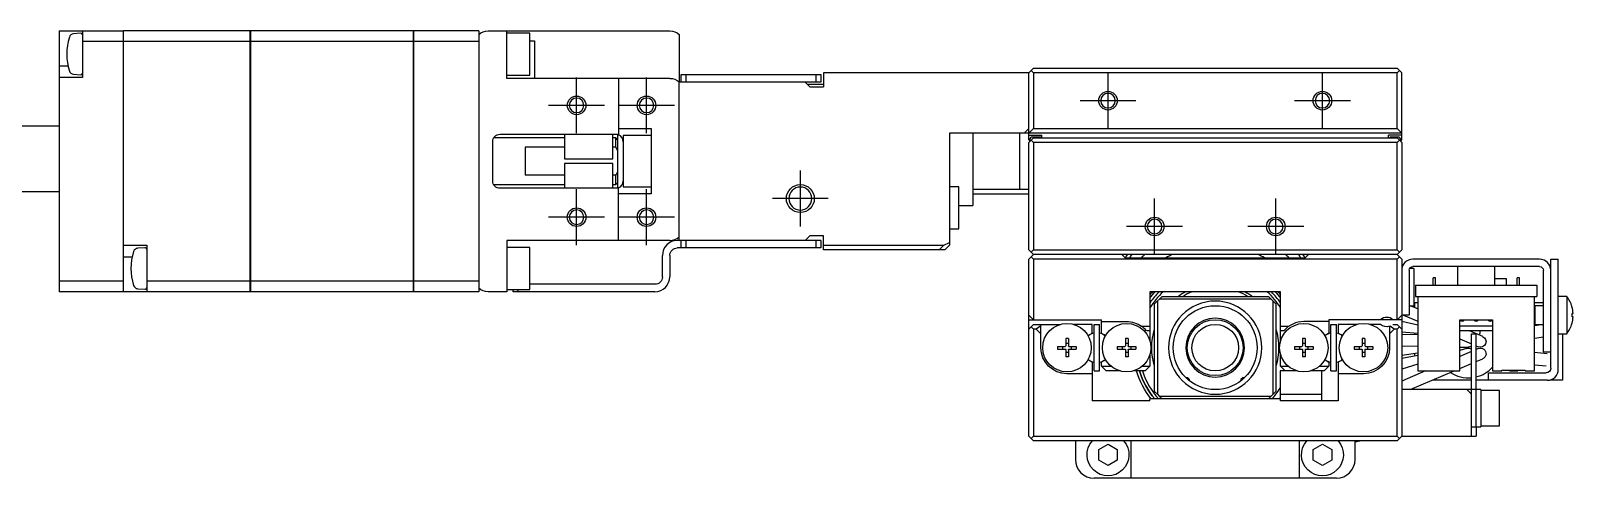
# Model space of a CAD drawing. Extents: x 0 to 640, y -8 to 361.
# Drawn here: x 138.7 to 304.1, y 312.7 to 360.7 of the extents above; entities that cross this region are included whole.
import ezdxf

# ---------------------------------------------------------------- set-up
doc = ezdxf.new("R2010")
doc.units = 0
doc.header["$LTSCALE"] = 0.5
doc.linetypes.add('CENTER', pattern=[50.8, 31.75, -6.35, 6.35, -6.35])
for name, color, linetype in [('MSM_CENTER', 1, 'CENTER'), ('MSM_CONTINUOUS', 7, 'CONTINUOUS'), ('MSM_NARROW', 5, 'CONTINUOUS')]:
    doc.layers.add(name, color=color, linetype=linetype)

msp = doc.modelspace()

# ---------------------------------------------------------------- linework, layer by layer
at = {"layer": 'MSM_CENTER'}
for p, q in [((254.23, 350.17), (254.23, 356.17)), ((277.23, 350.17), (277.23, 356.17)), ((197.23, 349.67), (197.23, 355.67)), ((204.73, 349.67), (204.73, 355.67)), ((200.23, 352.67), (194.23, 352.67)), ((207.73, 352.67), (201.73, 352.67)), ((257.23, 353.17), (251.23, 353.17)), ((280.23, 353.17), (274.23, 353.17)), ((221.23, 339.67), (221.23, 345.67)), ((197.23, 337.67), (197.23, 343.67)), ((204.73, 337.67), (204.73, 343.67)), ((224.23, 342.67), (218.23, 342.67)), ((259.23, 336.67), (259.23, 342.67)), ((272.23, 336.67), (272.23, 342.67)), ((200.23, 340.67), (194.23, 340.67)), ((207.73, 340.67), (201.73, 340.67)), ((262.23, 339.67), (256.23, 339.67)), ((275.23, 339.67), (269.23, 339.67))]:
    msp.add_line(p, q, dxfattribs=at)
at = {"layer": 'MSM_CONTINUOUS'}
for p, q in [((141.73, 360.67), (141.73, 332.67)), ((141.73, 360.67), (148.62, 360.67)), ((144.23, 360.67), (144.23, 355.67)), ((148.62, 332.67), (148.62, 360.67)), ((148.63, 360.66), (148.62, 360.66)), ((162.23, 360.67), (148.63, 360.67)), ((148.63, 332.67), (148.63, 360.67)), ((162.23, 332.67), (162.23, 360.67)), ((162.23, 360.66), (162.24, 360.66)), ((162.24, 360.67), (162.24, 332.67)), ((179.73, 360.67), (162.24, 360.67)), ((179.73, 332.67), (179.73, 360.67)), ((179.73, 360.66), (179.74, 360.66)), ((179.74, 360.67), (179.74, 332.67)), ((186.73, 360.67), (179.74, 360.67)), ((186.73, 360.67), (186.73, 332.67)), ((187.73, 360.67), (207.23, 360.67)), ((189.73, 355.57), (189.73, 360.67)), ((144.03, 360.4), (143.26, 360.33)), ((148.62, 359.51), (144.23, 359.51)), ((148.63, 359.51), (148.62, 359.51)), ((162.23, 359.51), (148.63, 359.51)), ((162.23, 359.51), (162.24, 359.51)), ((179.73, 359.51), (162.24, 359.51)), ((179.73, 359.51), (179.74, 359.51)), ((186.73, 359.51), (179.74, 359.51)), ((192.23, 360.42), (189.73, 360.42)), ((192.23, 355.92), (192.23, 360.42)), ((192.23, 359.61), (192.73, 359.61)), ((192.73, 359.61), (192.73, 355.57)), ((208.23, 360.29), (208.23, 355.19)), ((141.73, 356.92), (142.67, 356.92)), ((143.26, 356), (144.03, 355.94)), ((189.73, 355.92), (192.23, 355.92)), ((208.43, 355.17), (208.43, 355.97)), ((208.43, 355.97), (223.43, 355.97)), ((208.93, 355.97), (208.93, 355.17)), ((222.93, 355.17), (222.93, 355.97)), ((223.43, 355.97), (223.43, 355.17)), ((223.73, 356.17), (223.73, 354.67)), ((245.73, 356.17), (223.73, 356.17)), ((246.23, 356.67), (245.73, 356.17)), ((245.73, 348.97), (245.73, 356.17)), ((246.23, 356.17), (245.98, 356.42)), ((246.23, 356.67), (285.23, 356.67)), ((246.23, 356.17), (246.23, 350.17)), ((285.23, 356.17), (246.23, 356.17)), ((285.73, 356.17), (285.23, 356.67)), ((285.48, 356.42), (285.23, 356.17)), ((285.23, 350.17), (285.23, 356.17)), ((285.73, 348.97), (285.73, 356.17)), ((144.23, 355.67), (141.73, 355.67)), ((207.23, 355.57), (189.73, 355.57)), ((201.73, 355.57), (201.73, 349.54)), ((208.23, 338.17), (208.23, 355.17)), ((223.43, 355.17), (208.23, 355.17)), ((222.23, 354.67), (221.73, 355.17)), ((223.73, 354.92), (221.98, 354.92)), ((222.23, 354.67), (223.73, 354.67)), ((141.73, 350.43), (116.33, 350.43)), ((195.93, 349.17), (188.34, 349.17)), ((189.03, 349.57), (201.43, 349.57)), ((195.93, 349.57), (195.93, 346.92)), ((201.13, 346.92), (201.13, 349.57)), ((201.43, 349.17), (201.13, 349.17)), ((201.43, 348.17), (201.43, 349.17)), ((201.63, 348.97), (201.43, 349.17)), ((201.63, 349.54), (201.63, 343.79)), ((201.64, 349.54), (201.73, 349.51)), ((201.73, 349.54), (201.64, 349.54)), ((201.73, 350.17), (205.23, 350.17)), ((202.23, 349.42), (202.23, 343.92)), ((205.23, 349.42), (202.23, 349.42)), ((205.23, 350.17), (205.23, 343.17)), ((285.73, 349.67), (237.23, 349.67)), ((237.23, 349.67), (237.23, 337.67)), ((239.73, 349.67), (239.73, 341.92)), ((244.73, 349.67), (244.73, 343.67)), ((245.73, 350.17), (245.23, 349.67)), ((245.73, 349.67), (246.23, 350.17)), ((245.73, 349.47), (247.13, 349.47)), ((246.23, 349.17), (245.73, 348.67)), ((246.83, 349.27), (246.13, 349.27)), ((246.23, 350.17), (285.23, 350.17)), ((246.23, 349.17), (285.23, 349.17)), ((247.13, 349.17), (247.13, 349.47)), ((285.73, 349.47), (284.33, 349.47)), ((284.33, 349.17), (284.33, 349.47)), ((285.33, 349.27), (284.63, 349.27)), ((285.23, 350.17), (285.73, 349.67)), ((285.73, 348.67), (285.23, 349.17)), ((188.23, 344.57), (188.23, 348.77)), ((191.73, 348.17), (191.73, 345.17)), ((195.93, 348.17), (191.73, 348.17)), ((201.43, 348.17), (201.13, 348.17)), ((201.43, 348.17), (201.63, 347.8)), ((245.83, 348.87), (245.73, 348.97)), ((245.73, 337.17), (245.73, 348.67)), ((245.83, 348.77), (245.83, 348.97)), ((246.23, 348.67), (245.98, 348.92)), ((285.23, 348.67), (246.23, 348.67)), ((246.23, 348.67), (246.23, 337.17)), ((285.48, 348.92), (285.23, 348.67)), ((285.23, 337.17), (285.23, 348.67)), ((285.63, 348.97), (285.63, 348.77)), ((285.73, 348.97), (285.63, 348.87)), ((285.73, 348.67), (285.73, 337.17)), ((195.93, 346.92), (201.13, 346.92)), ((195.93, 346.42), (195.93, 343.77)), ((201.13, 346.42), (195.93, 346.42)), ((201.13, 343.77), (201.13, 346.42)), ((188.34, 344.17), (195.93, 344.17)), ((195.93, 345.17), (191.73, 345.17)), ((201.43, 345.17), (201.13, 345.17)), ((201.13, 344.17), (201.43, 344.17)), ((201.63, 345.53), (201.43, 345.17)), ((201.43, 344.17), (201.43, 345.17)), ((201.43, 344.17), (201.63, 344.37)), ((116.33, 343.43), (141.73, 343.43)), ((201.43, 343.77), (189.03, 343.77)), ((201.72, 343.82), (201.64, 343.79)), ((201.73, 343.79), (201.64, 343.79)), ((201.73, 338.17), (201.73, 343.79)), ((205.23, 343.17), (201.73, 343.17)), ((202.23, 343.92), (205.23, 343.92)), ((238.23, 343.92), (237.23, 343.92)), ((238.23, 339.42), (238.23, 343.92)), ((239.73, 343.67), (245.73, 343.67)), ((239.73, 343.17), (245.73, 343.17)), ((238.23, 341.92), (239.73, 341.92)), ((237.23, 339.42), (238.23, 339.42)), ((148.63, 337.67), (151.13, 337.67)), ((151.13, 337.67), (151.13, 332.67)), ((189.73, 338.17), (189.73, 332.67)), ((207.23, 338.17), (189.73, 338.17)), ((223.43, 338.17), (208.03, 338.17)), ((208.43, 337.37), (208.43, 338.17)), ((208.93, 338.17), (208.93, 337.37)), ((221.73, 338.17), (222.23, 338.67)), ((223.73, 338.67), (222.23, 338.67)), ((222.93, 337.37), (222.93, 338.17)), ((223.43, 338.17), (223.43, 337.37)), ((223.73, 337.17), (223.73, 338.67)), ((223.73, 337.67), (236.62, 337.67)), ((236.12, 337.17), (236.62, 337.67)), ((236.62, 337.67), (237.23, 337.97)), ((237.23, 337.67), (236.73, 337.17)), ((148.63, 336.42), (149.56, 336.42)), ((150.92, 337.4), (150.15, 337.33)), ((192.23, 337.42), (189.73, 337.42)), ((192.23, 332.92), (192.23, 337.42)), ((206.43, 334.27), (206.43, 336.57)), ((207.23, 336.57), (207.23, 334.27)), ((223.43, 337.37), (208.03, 337.37)), ((236.73, 337.17), (223.73, 337.17)), ((245.73, 337.17), (246.23, 336.67)), ((246.23, 336.67), (245.73, 336.17)), ((245.73, 317.17), (245.73, 336.17)), ((245.98, 336.92), (246.23, 337.17)), ((246.23, 336.17), (245.98, 336.42)), ((246.23, 337.17), (285.23, 337.17)), ((285.23, 336.67), (246.23, 336.67)), ((246.23, 336.17), (246.23, 329.67)), ((285.23, 336.17), (246.23, 336.17)), ((255.73, 336.67), (256.08, 336.32)), ((256.08, 336.32), (275.38, 336.32)), ((275.38, 336.32), (275.73, 336.67)), ((285.23, 337.17), (285.48, 336.92)), ((285.23, 336.67), (285.73, 337.17)), ((285.23, 336.67), (285.73, 336.17)), ((285.48, 336.42), (285.23, 336.17)), ((285.23, 329.67), (285.23, 336.17)), ((285.73, 336.17), (285.73, 317.17)), ((300.53, 336.17), (286.93, 336.17)), ((301.73, 336.17), (302.53, 336.17)), ((301.73, 324.47), (301.73, 336.17)), ((302.53, 324.37), (302.53, 336.17)), ((286.53, 334.97), (286.53, 330.17)), ((287.03, 335.17), (286.59, 335.17)), ((300.53, 335.37), (286.93, 335.37)), ((287.03, 335.17), (287.03, 331.17)), ((291.73, 335.37), (291.73, 333.37)), ((295.73, 333.37), (295.73, 335.37)), ((300.93, 326.17), (300.93, 334.97)), ((148.62, 333.82), (141.73, 333.82)), ((148.62, 332.67), (141.73, 332.67)), ((148.63, 333.83), (148.62, 333.83)), ((148.63, 332.68), (148.62, 332.68)), ((162.23, 332.67), (148.63, 332.67)), ((150.15, 333), (150.92, 332.94)), ((162.23, 333.82), (151.13, 333.82)), ((162.23, 333.83), (162.24, 333.83)), ((162.23, 332.68), (162.24, 332.68)), ((179.73, 333.82), (162.24, 333.82)), ((179.73, 332.67), (162.24, 332.67)), ((179.73, 333.83), (179.74, 333.83)), ((179.73, 332.68), (179.74, 332.68)), ((186.73, 333.82), (179.74, 333.82)), ((186.73, 332.67), (179.74, 332.67)), ((189.73, 332.67), (187.73, 332.67)), ((189.73, 332.92), (192.23, 332.92)), ((190.43, 332.67), (190.43, 332.92)), ((205.63, 332.67), (190.43, 332.67)), ((190.93, 332.92), (190.93, 332.67)), ((205.63, 333.47), (192.23, 333.47)), ((272.73, 332.67), (258.73, 332.67)), ((258.73, 332.67), (258.73, 327.38)), ((272.73, 327.38), (272.73, 332.67)), ((287.23, 333.37), (300.23, 333.37)), ((287.23, 333.37), (287.23, 332.17)), ((289.11, 333.37), (289.11, 334.17)), ((289.36, 334.17), (289.11, 334.17)), ((289.36, 333.37), (289.36, 334.17)), ((296.98, 334.05), (295.73, 334.05)), ((296.98, 333.37), (296.98, 334.05)), ((298.36, 334.17), (298.11, 334.17)), ((298.11, 333.37), (298.11, 334.17)), ((298.36, 333.37), (298.36, 334.17)), ((300.23, 333.37), (300.23, 332.17)), ((259.23, 331.37), (260.03, 332.17)), ((259.23, 321.97), (259.23, 331.37)), ((259.53, 331.67), (259.53, 321.67)), ((271.73, 331.87), (259.73, 331.87)), ((260.03, 332.17), (271.43, 332.17)), ((271.43, 332.17), (271.73, 331.87)), ((271.73, 331.87), (272.23, 331.37)), ((271.93, 321.67), (271.93, 331.67)), ((272.23, 331.37), (272.23, 321.97)), ((286.53, 331.17), (287.03, 331.17)), ((287.48, 330.82), (286.65, 331.17)), ((287.13, 330.96), (287.13, 331.48)), ((287.48, 331.48), (287.13, 331.48)), ((287.23, 332.17), (300.23, 332.17)), ((287.48, 332.17), (287.48, 324.17)), ((299.98, 324.17), (299.98, 332.17)), ((300.93, 331.48), (299.98, 331.48)), ((300.03, 331.17), (299.98, 331.12)), ((300.03, 331.17), (300.03, 329.17)), ((300.93, 331.17), (300.03, 331.17)), ((303.43, 332.17), (302.53, 332.17)), ((303.43, 332.17), (303.43, 328.17)), ((304, 331.05), (304.01, 331.06)), ((245.73, 330.17), (246.23, 329.67)), ((245.73, 329.67), (253.53, 329.67)), ((253.53, 328.22), (253.53, 329.67)), ((253.53, 329.47), (256.23, 329.47)), ((264.67, 329.63), (264.67, 329.63)), ((277.93, 329.47), (275.23, 329.47)), ((285.73, 329.67), (277.93, 329.67)), ((277.93, 329.67), (277.93, 328.22)), ((285.23, 329.67), (285.73, 330.17)), ((286.53, 330.17), (285.73, 330.17)), ((285.73, 329.5), (287.48, 329.12)), ((285.94, 330.17), (287.48, 329.51)), ((291.98, 329.67), (295.48, 329.67)), ((291.98, 324.17), (291.98, 329.67)), ((295.48, 329.67), (295.48, 324.17)), ((299.98, 329.22), (300.03, 329.17)), ((304, 330.35), (304.12, 330.35)), ((304, 329.99), (304, 330.35)), ((304.12, 329.99), (304, 329.99)), ((304.01, 329.28), (304, 329.28)), ((246.23, 329.17), (245.73, 328.67)), ((246.23, 328.67), (245.98, 328.92)), ((246.23, 329.17), (249.12, 329.17)), ((246.53, 328.67), (246.23, 328.67)), ((246.23, 328.67), (246.23, 317.17)), ((247.03, 329.02), (246.53, 328.67)), ((246.53, 328.67), (247.03, 328.17)), ((247.03, 326.67), (247.03, 329.17)), ((249.98, 327.67), (249.69, 327.67)), ((249.69, 327.67), (249.69, 326.87)), ((249.98, 327.67), (249.98, 326.87)), ((252.53, 329.17), (250.55, 329.17)), ((252.27, 328.07), (252.53, 328.22)), ((252.53, 328.22), (252.53, 329.17)), ((252.73, 329.17), (253.33, 329.17)), ((252.73, 324.17), (252.73, 329.17)), ((253.33, 324.17), (253.33, 329.17)), ((253.53, 328.22), (253.76, 328.09)), ((256.38, 327.67), (256.09, 327.67)), ((256.09, 327.67), (256.09, 326.87)), ((256.38, 327.67), (256.38, 326.87)), ((257.83, 328.97), (258.73, 328.97)), ((258.73, 328.47), (258.38, 328.47)), ((262.87, 327.98), (262.93, 328.04)), ((262.93, 328.11), (262.93, 328.04)), ((272.73, 328.97), (273.64, 328.97)), ((273.09, 328.47), (272.73, 328.47)), ((275.38, 327.67), (275.09, 327.67)), ((275.09, 327.67), (275.09, 326.87)), ((275.38, 327.67), (275.38, 326.87)), ((277.93, 328.22), (277.71, 328.09)), ((278.13, 329.17), (278.73, 329.17)), ((278.13, 324.17), (278.13, 329.17)), ((278.73, 324.17), (278.73, 329.17)), ((280.92, 329.17), (278.93, 329.17)), ((278.93, 329.17), (278.93, 328.22)), ((278.93, 328.22), (279.19, 328.07)), ((281.78, 327.67), (281.49, 327.67)), ((281.49, 327.67), (281.49, 326.87)), ((281.78, 327.67), (281.78, 326.87)), ((283.47, 329.17), (282.35, 329.17)), ((284.43, 328.96), (284.43, 326.67)), ((284.43, 328.17), (284.93, 328.67)), ((284.93, 328.67), (284.49, 328.98)), ((284.79, 329.17), (285.23, 329.17)), ((285.23, 328.67), (284.93, 328.67)), ((285.23, 329.17), (285.73, 328.67)), ((285.48, 328.92), (285.23, 328.67)), ((285.23, 317.17), (285.23, 328.67)), ((285.73, 328.36), (287.48, 328.21)), ((287.48, 328.03), (285.73, 328.07)), ((287.13, 328.04), (287.13, 328.24)), ((295.48, 328.97), (291.98, 328.97)), ((295.48, 328.47), (291.98, 328.47)), ((291.98, 327.6), (293.23, 327.07)), ((294.42, 327.87), (293.01, 328.47)), ((293.23, 328.17), (293.73, 328.17)), ((293.23, 317.17), (293.23, 328.17)), ((293.73, 318.17), (293.73, 328.17)), ((300.93, 329.17), (299.98, 329)), ((299.98, 327.68), (300.93, 327.85)), ((300.03, 329.17), (300.93, 329.17)), ((302.53, 328.17), (303.43, 328.17)), ((302.98, 328.17), (302.98, 323.2)), ((248.83, 326.81), (249.63, 326.81)), ((248.83, 326.81), (248.83, 326.52)), ((248.83, 326.52), (249.63, 326.52)), ((249.36, 326.81), (249.36, 326.52)), ((249.69, 327.14), (249.98, 327.14)), ((249.69, 326.46), (249.69, 325.67)), ((249.69, 326.2), (249.98, 326.2)), ((249.98, 326.46), (249.98, 325.67)), ((250.04, 326.81), (250.83, 326.81)), ((250.04, 326.52), (250.83, 326.52)), ((250.3, 326.52), (250.3, 326.81)), ((250.83, 326.81), (250.83, 326.52)), ((255.23, 326.81), (256.03, 326.81)), ((255.23, 326.81), (255.23, 326.52)), ((255.23, 326.52), (256.03, 326.52)), ((255.76, 326.81), (255.76, 326.52)), ((256.09, 327.14), (256.38, 327.14)), ((256.09, 326.46), (256.09, 325.67)), ((256.09, 326.2), (256.38, 326.2)), ((256.38, 326.46), (256.38, 325.67)), ((256.44, 326.81), (257.23, 326.81)), ((256.44, 326.52), (257.23, 326.52)), ((256.7, 326.52), (256.7, 326.81)), ((257.23, 326.81), (257.23, 326.52)), ((258.73, 325.95), (258.73, 324.67)), ((272.73, 324.67), (272.73, 325.95)), ((274.23, 326.81), (275.03, 326.81)), ((274.23, 326.81), (274.23, 326.52)), ((274.23, 326.52), (275.03, 326.52)), ((274.76, 326.81), (274.76, 326.52)), ((275.09, 327.14), (275.38, 327.14)), ((275.09, 326.46), (275.09, 325.67)), ((275.09, 326.2), (275.38, 326.2)), ((275.38, 326.46), (275.38, 325.67)), ((275.44, 326.81), (276.23, 326.81)), ((275.44, 326.52), (276.23, 326.52)), ((275.7, 326.52), (275.7, 326.81)), ((276.23, 326.81), (276.23, 326.52)), ((280.63, 326.81), (281.43, 326.81)), ((280.63, 326.81), (280.63, 326.52)), ((280.63, 326.52), (281.43, 326.52)), ((281.16, 326.81), (281.16, 326.52)), ((281.49, 327.14), (281.78, 327.14)), ((281.49, 326.46), (281.49, 325.67)), ((281.49, 326.2), (281.78, 326.2)), ((281.78, 326.46), (281.78, 325.67)), ((281.84, 326.81), (282.63, 326.81)), ((281.84, 326.52), (282.63, 326.52)), ((282.1, 326.52), (282.1, 326.81)), ((282.63, 326.81), (282.63, 326.52)), ((285.73, 326.87), (287.48, 326.83)), ((285.73, 325.86), (287.48, 326.12)), ((287.13, 325.78), (287.13, 326.07)), ((291.98, 326.74), (292.87, 326.72)), ((292.7, 326.59), (291.98, 326.36)), ((293.23, 326.27), (291.98, 325.73)), ((293.73, 326.86), (293.95, 326.76)), ((293.95, 326.57), (293.73, 326.48)), ((301.34, 326.02), (299.98, 326.14)), ((301.73, 326.17), (300.93, 326.17)), ((249.98, 325.67), (249.69, 325.67)), ((252.53, 325.12), (252.27, 325.27)), ((252.53, 325.12), (252.53, 320.97)), ((253.83, 325.29), (253.53, 325.12)), ((253.53, 324.67), (253.53, 325.12)), ((254.03, 324.17), (253.53, 324.67)), ((253.53, 324.67), (254.57, 324.67)), ((256.38, 325.67), (256.09, 325.67)), ((257.89, 324.67), (258.73, 324.67)), ((258.73, 324.67), (258.23, 324.17)), ((262.93, 325.29), (262.87, 325.36)), ((262.93, 325.29), (262.93, 325.22)), ((273.23, 324.17), (272.73, 324.67)), ((272.73, 324.67), (273.57, 324.67)), ((275.38, 325.67), (275.09, 325.67)), ((276.89, 324.67), (277.93, 324.67)), ((277.93, 324.67), (277.43, 324.17)), ((277.64, 325.29), (277.93, 325.12)), ((277.93, 325.12), (277.93, 324.67)), ((279.19, 325.27), (278.93, 325.12)), ((278.93, 325.12), (278.93, 320.97)), ((281.78, 325.67), (281.49, 325.67)), ((287.48, 325.84), (285.73, 325.51)), ((287.48, 324.91), (285.73, 324.35)), ((291.98, 324.43), (293.23, 324.96)), ((293.73, 325.17), (294.42, 325.46)), ((296.48, 324.27), (298.98, 324.27)), ((296.48, 324.17), (296.48, 324.27)), ((297.28, 324.27), (297.28, 324.17)), ((297.66, 324.27), (297.66, 324.17)), ((297.81, 324.27), (297.81, 324.17)), ((298.18, 324.27), (298.18, 324.17)), ((298.98, 324.17), (298.98, 324.27)), ((299.98, 324.83), (301.22, 324.72)), ((252.53, 323.87), (249.83, 323.87)), ((252.73, 324.17), (253.33, 324.17)), ((255.52, 324.17), (254.03, 324.17)), ((258.23, 324.17), (256.95, 324.17)), ((262.57, 323.47), (262.76, 323.47)), ((262.98, 323.24), (262.76, 323.47)), ((262.98, 323.24), (262.81, 323.24)), ((262.98, 323.11), (262.98, 323.24)), ((262.98, 323.11), (262.98, 323.11)), ((264.67, 323.7), (264.67, 323.7)), ((268.71, 323.47), (268.48, 323.24)), ((268.65, 323.24), (268.48, 323.24)), ((268.48, 323.24), (268.48, 323.11)), ((268.71, 323.47), (268.9, 323.47)), ((274.52, 324.17), (272.68, 324.17)), ((272.68, 324.17), (272.68, 321.17)), ((277.43, 324.17), (275.95, 324.17)), ((277.18, 320.97), (277.18, 324.17)), ((278.13, 324.17), (278.73, 324.17)), ((281.63, 323.87), (278.93, 323.87)), ((288.29, 324.17), (285.73, 323.08)), ((285.73, 323.09), (285.86, 323.14)), ((286.65, 322.17), (291.36, 324.17)), ((287.48, 324.17), (291.98, 324.17)), ((293.23, 323.2), (289.08, 323.2)), ((295.03, 323.2), (293.73, 323.2)), ((295.03, 323.17), (295.03, 323.97)), ((295.03, 323.97), (301.23, 323.97)), ((301.33, 323.17), (295.03, 323.17)), ((295.48, 324.17), (296.48, 324.17)), ((297.28, 324.17), (298.18, 324.17)), ((298.98, 324.17), (299.98, 324.17)), ((302.98, 323.2), (301.61, 323.2)), ((258.73, 320.97), (252.53, 320.97)), ((258.73, 320.97), (258.73, 321.17)), ((272.73, 321.17), (258.73, 321.17)), ((259.53, 321.67), (259.23, 321.97)), ((259.53, 321.67), (259.73, 321.47)), ((260.03, 321.17), (259.73, 321.47)), ((259.73, 321.47), (271.73, 321.47)), ((271.73, 321.47), (271.43, 321.17)), ((271.73, 321.47), (271.93, 321.67)), ((272.23, 321.97), (271.93, 321.67)), ((272.68, 321.67), (277.18, 321.67)), ((272.73, 320.97), (272.73, 321.17)), ((278.93, 320.97), (272.73, 320.97)), ((294.23, 322.17), (285.73, 322.17)), ((292.73, 322.17), (293.23, 321.67)), ((294.23, 322.17), (294.23, 318.17)), ((296.23, 322.07), (294.23, 322.07)), ((296.23, 318.27), (296.23, 322.07)), ((293.23, 318.17), (294.23, 318.17)), ((293.73, 318.17), (293.73, 317.17)), ((294.23, 318.27), (296.23, 318.27)), ((245.73, 317.17), (246.23, 316.67)), ((245.98, 316.92), (246.23, 317.17)), ((246.23, 317.17), (285.23, 317.17)), ((285.23, 316.67), (246.23, 316.67)), ((250.73, 316.67), (250.73, 314.67)), ((253.23, 315.74), (254.23, 316.32)), ((254.23, 316.32), (255.23, 315.74)), ((256.73, 312.67), (256.73, 316.67)), ((274.73, 316.67), (274.73, 312.67)), ((276.23, 315.74), (277.23, 316.32)), ((277.23, 316.32), (278.23, 315.74)), ((281.43, 316.67), (280.73, 316.54)), ((280.73, 314.67), (280.73, 316.67)), ((285.73, 317.17), (285.23, 316.67)), ((285.23, 317.17), (285.48, 316.92)), ((285.73, 317.17), (293.73, 317.17)), ((253.23, 314.59), (253.23, 315.74)), ((254.23, 314.01), (253.23, 314.59)), ((255.23, 314.59), (254.23, 314.01)), ((255.23, 315.74), (255.23, 314.59)), ((276.23, 314.59), (276.23, 315.74)), ((277.23, 314.01), (276.23, 314.59)), ((278.23, 314.59), (277.23, 314.01)), ((278.23, 315.74), (278.23, 314.59)), ((256.73, 312.67), (252.73, 312.67)), ((274.73, 312.67), (256.73, 312.67)), ((278.73, 312.67), (274.73, 312.67))]:
    msp.add_line(p, q, dxfattribs=at)
at = {"layer": 'MSM_CONTINUOUS', "extrusion": (0, 0, -1)}
for centre, radius in [((-197.23, 352.67), 0.783), ((-204.73, 352.67), 0.783), ((-254.23, 353.17), 0.783), ((-277.23, 353.17), 0.783), ((-221.23, 342.67), 1.23), ((-197.23, 340.67), 0.783), ((-204.73, 340.67), 0.783), ((-259.23, 339.67), 0.783), ((-272.23, 339.67), 0.783), ((-265.73, 326.67), 5), ((-265.73, 326.67), 3.15)]:
    msp.add_circle(centre, radius, dxfattribs=at)
at = {"layer": 'MSM_CONTINUOUS'}
for centre, radius in [((265.73, 326.67), 4.5), ((249.83, 326.67), 2.6), ((256.23, 326.67), 2.6), ((265.73, 326.67), 3), ((275.23, 326.67), 2.6), ((281.63, 326.67), 2.6)]:
    msp.add_circle(centre, radius, dxfattribs=at)
at = {"layer": 'MSM_CONTINUOUS', "extrusion": (0, 0, -1)}
for centre, radius, start, end in [((-187.73, 359.17), 1.5, 48.1897, 90), ((-207.23, 359.17), 1.5, 90, 131.8103), ((-207.23, 354.07), 1.5, 90, 131.8103), ((-189.03, 348.77), 0.8, 0, 90), ((-201.43, 348.77), 0.8, 90, 105.1266), ((-189.03, 344.57), 0.8, 270, 0), ((-201.43, 344.57), 0.8, 254.8734, 270), ((-208.03, 336.57), 0.8, 0, 90), ((-254.23, 338.17), 2.25, 221.8103, 225), ((-277.23, 338.17), 2.25, 315, 318.1897), ((-205.63, 334.27), 0.8, 180, 270), ((-286.93, 334.97), 0.4, 0, 90), ((-300.53, 334.97), 0.4, 90, 180), ((-187.73, 334.17), 1.5, 270, 311.8103), ((-265.73, 326.67), 9, 38.9424, 41.8103), ((-265.73, 326.67), 8.8, 37.3018, 42.9859), ((-265.73, 326.67), 6.8, 53.9811, 61.9275), ((-265.73, 326.67), 6.8, 118.0725, 126.0189), ((-265.73, 326.67), 8.8, 137.0141, 142.6982), ((-265.73, 326.67), 9, 138.1897, 141.0576), ((-256.23, 326.67), 2.8, 90, 124.7719), ((-253.15, 326.55), 1.75, 52.994, 60), ((-252.92, 326.55), 1.75, 118.6217, 127.006), ((-265.73, 326.67), 6.8, 342.9174, 17.0826), ((-265.73, 326.67), 6.8, 162.9174, 197.0826), ((-278.32, 326.55), 1.75, 120, 127.006), ((-284.13, 329.92), 1, 252.5424, 311.4096), ((-294.18, 327.32), 0.6, 113.0164, 293.0163), ((-293.53, 328.41), 0.6, 174.92, 218.0277), ((-249.83, 326.67), 2.8, 270, 0), ((-249.63, 326.87), 0.06, 180, 270), ((-249.63, 326.46), 0.06, 90, 180), ((-250.04, 326.87), 0.06, 270, 0), ((-250.04, 326.46), 0.06, 0, 90), ((-256.03, 326.87), 0.06, 180, 270), ((-256.03, 326.46), 0.06, 90, 180), ((-256.44, 326.87), 0.06, 270, 0), ((-256.44, 326.46), 0.06, 0, 90), ((-275.03, 326.87), 0.06, 180, 270), ((-275.03, 326.46), 0.06, 90, 180), ((-275.44, 326.87), 0.06, 270, 0), ((-275.44, 326.46), 0.06, 0, 90), ((-281.43, 326.87), 0.06, 180, 270), ((-281.43, 326.46), 0.06, 90, 180), ((-281.63, 326.67), 2.8, 180, 270), ((-281.84, 326.87), 0.06, 270, 0), ((-281.84, 326.46), 0.06, 0, 90), ((-291.58, 326.02), 0.6, 131.8103, 142.4513), ((-292.88, 326.02), 0.6, 72.212, 125.6853), ((-292.88, 327.32), 0.6, 234.3147, 271.1935), ((-294.18, 326.02), 0.6, 66.9836, 246.9837), ((-253.15, 326.78), 1.75, 300, 307.006), ((-252.92, 326.78), 1.75, 232.994, 238.6217), ((-278.32, 326.78), 1.75, 232.994, 240), ((-301.23, 324.47), 0.5, 180, 270), ((-265.73, 326.67), 8.8, 321.3178, 343.4955), ((-265.73, 326.67), 8.5, 319.6798, 342.8954), ((-265.73, 326.67), 8.8, 217.8357, 218.6822), ((-254.23, 315.17), 2.25, 138.1897, 41.8103), ((-277.23, 315.17), 2.25, 138.1897, 41.8103)]:
    msp.add_arc(centre, radius, start, end, dxfattribs=at)
at = {"layer": 'MSM_CONTINUOUS'}
for centre, radius, start, end in [((148.54, 358.17), 6, 162.3708, 197.6292), ((143.3, 359.83), 0.5, 95, 162.3708), ((144.04, 360.2), 0.2, 18.1949, 95), ((143.3, 356.5), 0.5, 197.6292, 265), ((144.04, 356.14), 0.2, 265, 341.8051), ((201.43, 348.77), 0.8, 359.9992, 68.4561), ((246.13, 348.97), 0.3, 90, 180), ((246.83, 348.97), 0.3, 41.8103, 90), ((284.63, 348.97), 0.3, 90, 138.1897), ((285.33, 348.97), 0.3, 0, 90), ((201.43, 344.57), 0.8, 291.0178, 0.0007), ((208.03, 336.57), 1.6, 90, 180), ((207.23, 339.67), 1.5, 270, 311.8103), ((155.43, 335.17), 6, 162.3708, 197.6292), ((150.19, 336.83), 0.5, 95, 162.3708), ((150.93, 337.2), 0.2, 0, 95), ((254.23, 338.17), 2.6, 315, 324.7656), ((254.23, 338.17), 2.98, 321.6549, 329.7997), ((265.73, 326.67), 12.5, 126.8699, 129.4662), ((265.73, 326.67), 11, 114.62, 118.6849), ((265.73, 326.67), 11, 61.3151, 65.38), ((265.73, 326.67), 12.5, 50.5338, 53.1301), ((277.23, 338.17), 2.98, 210.2003, 218.3451), ((277.23, 338.17), 2.6, 215.2344, 225), ((286.93, 334.97), 1.2, 90, 180), ((300.53, 334.97), 1.2, 0, 90), ((205.63, 334.27), 1.6, 270, 0), ((150.19, 333.5), 0.5, 197.6292, 265), ((150.93, 333.14), 0.2, 265, 360), ((265.73, 326.67), 8.2, 132.9703, 148.6119), ((265.73, 326.67), 8.5, 135.0991, 145.4397), ((265.73, 326.67), 6.5, 112.6199, 122.2042), ((265.73, 326.67), 6.5, 57.7958, 67.3801), ((265.73, 326.67), 8.2, 31.3881, 47.0297), ((265.73, 326.67), 8.5, 34.5603, 44.9009), ((300.93, 330.17), 3.2, 16.1225, 38.6822), ((300.93, 330.17), 3.19, 3.2297, 16.1067), ((275.23, 326.67), 2.8, 90, 139.9948), ((284.13, 328.92), 1, 48.5904, 131.4096), ((292.23, 329.77), 0.25, 203.5782, 336.4218), ((293.73, 329.77), 0.25, 203.5782, 336.4218), ((295.23, 329.77), 0.25, 203.5782, 336.4218), ((300.93, 330.17), 3.2, 321.3178, 343.8775), ((300.93, 330.17), 3.19, 343.8933, 356.7703), ((253.03, 326.67), 1.59, 100.8931, 126.1972), ((253.03, 326.67), 1.59, 53.8028, 79.1069), ((256.23, 326.67), 2.8, 40.0052, 55.2281), ((278.55, 326.55), 1.75, 118.6217, 127.006), ((278.43, 326.67), 1.59, 100.8931, 126.1972), ((278.43, 326.67), 1.59, 53.8028, 79.1069), ((253.03, 326.67), 1.59, 233.8028, 259.1069), ((253.03, 326.67), 1.59, 280.8931, 306.1972), ((278.55, 326.78), 1.75, 232.994, 238.6217), ((278.43, 326.67), 1.59, 233.8028, 259.1069), ((278.43, 326.67), 1.59, 280.8931, 306.1972), ((292.88, 326.93), 3.5, 284.0553, 317.9754), ((301.33, 324.37), 1.2, 270, 0), ((265.73, 326.67), 8.5, 197.1046, 220.3202), ((265.73, 326.67), 8.2, 197.7508, 222.1236), ((292.88, 326.93), 3.5, 236.9255, 275.7392), ((265.73, 326.67), 8.2, 317.8764, 327.9474), ((252.73, 314.67), 2, 180, 270), ((278.73, 314.67), 2, 270, 0)]:
    msp.add_arc(centre, radius, start, end, dxfattribs=at)
at = {"layer": 'MSM_NARROW'}
msp.add_line((262.98, 323.11), (262.98, 323.11), dxfattribs=at)
for centre, radius in [((254.23, 353.17), 1), ((277.23, 353.17), 1), ((197.23, 352.67), 1), ((204.73, 352.67), 1), ((221.23, 342.67), 1.5), ((197.23, 340.67), 1), ((204.73, 340.67), 1), ((259.23, 339.67), 1), ((272.23, 339.67), 1), ((265.73, 326.67), 2.5)]:
    msp.add_circle(centre, radius, dxfattribs=at)

doc.saveas('drawing.dxf')
